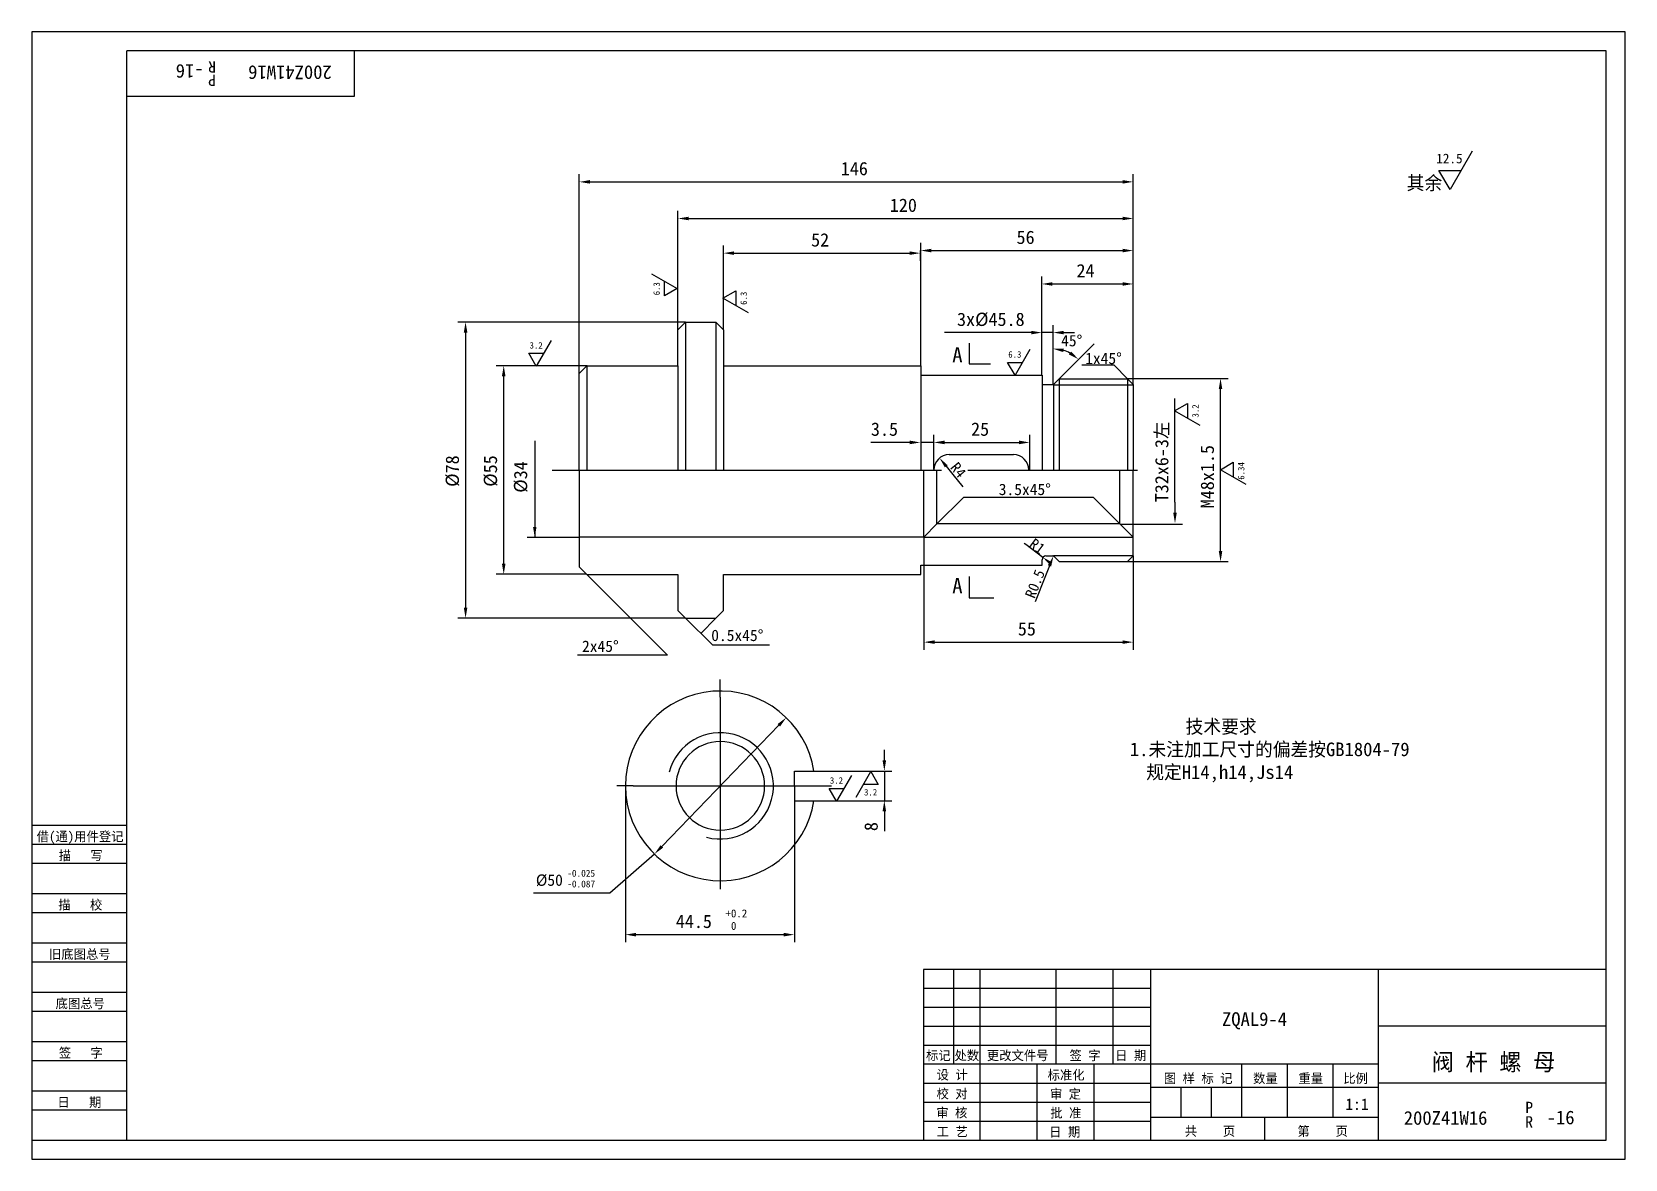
# Model space of a CAD drawing. Header units: metres. Extents: x 0 to 420, y 0 to 297.
import ezdxf

# ---------------------------------------------------------------- set-up
doc = ezdxf.new("R2010")
doc.units = ezdxf.units.M
for name, color, linetype in [('C', 6, 'Continuous'), ('D', 1, 'Continuous'), ('FL', 5, 'Continuous'), ('T', 7, 'Continuous'), ('TL', 4, 'Continuous')]:
    doc.layers.add(name, color=color, linetype=linetype)

# ---------------------------------------------------------------- blocks, each defined once
blk = doc.blocks.new('TUKUN3')
at = {"layer": 'FL'}
for p, q in [((420, 297), (0, 297)), ((0, 297), (0, 0)), ((420, 0), (420, 297)), ((0, 78), (25, 78)), ((0, 70), (25, 70)), ((0, 65), (25, 65)), ((0, 57), (25, 57)), ((0, 52), (25, 52)), ((243, 25), (243, 50)), ((250, 5), (250, 50)), ((270, 25), (270, 50)), ((285, 25), (285, 50)), ((0, 44), (25, 44)), ((235, 45), (295, 45)), ((0, 39), (25, 39)), ((235, 40), (295, 40)), ((235, 35), (295, 35)), ((0, 31), (25, 31)), ((235, 30), (295, 30)), ((0, 26), (25, 26)), ((280, 5), (280, 25)), ((0, 18), (25, 18)), ((235, 20), (295, 20)), ((0, 13), (25, 13)), ((235, 15), (295, 15)), ((235, 10), (295, 10)), ((0, 0), (420, 0))]:
    blk.add_line(p, q, dxfattribs=at)
at = {"layer": 'TL'}
for p, q in [((415, 292), (25, 292)), ((25, 5), (25, 292)), ((85, 292), (85, 280)), ((415, 5), (415, 292)), ((85, 280), (25, 280)), ((0, 88), (25, 88)), ((0, 83), (25, 83)), ((415, 50), (235, 50)), ((235, 50), (235, 5)), ((295, 5), (295, 50)), ((355, 5), (355, 50)), ((415, 35), (355, 35)), ((355, 25), (235, 25)), ((265, 5), (265, 25)), ((319, 11), (319, 25)), ((331, 11), (331, 25)), ((343, 11), (343, 25)), ((295, 19), (355, 19)), ((303, 11), (303, 19)), ((311, 11), (311, 19)), ((415, 20), (355, 20)), ((355, 11), (295, 11)), ((325, 5), (325, 11)), ((0, 5), (415, 5))]:
    blk.add_line(p, q, dxfattribs=at)
at = {"layer": 'T'}
for s, p in [('借(通)用件登记', (1.26, 83.76)), ('描   写', (7.09, 78.76)), ('描   校', (6.98, 65.76)), ('旧底图总号', (4.52, 52.76)), ('底图总号', (6.25, 39.76)), ('签   字', (7.1, 26.76)), ('标记', (235.71, 26.07)), ('处数', (243.22, 26.07)), ('更改文件号', (251.75, 26.07)), ('签 字', (273.53, 26.07)), ('日 期', (285.57, 26.07)), ('设 计', (238.5, 20.99)), ('标准化', (267.77, 20.93)), ('图 样 标 记', (298.4, 20.04)), ('数量', (321.92, 20.04)), ('重量', (333.88, 20.04)), ('比例', (345.7, 20.04)), ('校 对', (238.48, 15.99)), ('审 定', (268.39, 15.93)), ('日   期', (6.72, 13.76)), ('审 核', (238.41, 10.99)), ('批 准', (268.46, 10.93)), ('工 艺', (238.52, 5.99)), ('日 期', (268.18, 5.93)), ('共    页', (303.91, 6.13)), ('第    页', (333.62, 6.13))]:
    blk.add_text(s, height=2.5, dxfattribs=at).set_placement(p)

msp = doc.modelspace()

# ---------------------------------------------------------------- linework, layer by layer
at = {"layer": 'C'}
for p, q in [((137.19, 181.53), (239.78, 181.53)), ((246.74, 181.53), (291.45, 181.53)), ((181.48, 121.67), (181.48, 126.39)), ((181.48, 121.67), (181.48, 71.13)), ((181.48, 114.04), (181.48, 82.64)), ((158.55, 98.34), (154.17, 98.34)), ((158.55, 98.34), (210.75, 98.34)), ((165.78, 98.34), (197.18, 98.34))]:
    msp.add_line(p, q, dxfattribs=at)
at = {"layer": 'D'}
for p, q in [((379.71, 265.59), (373.86, 255.45)), ((370.93, 260.52), (376.78, 260.52)), ((373.86, 255.45), (370.93, 260.52)), ((144.31, 207.03), (144.31, 259.48)), ((147.11, 257.48), (287.53, 257.48)), ((290.33, 249.83), (290.33, 259.48)), ((170.31, 218.53), (170.31, 249.83)), ((173.11, 247.83), (287.53, 247.83)), ((290.33, 241.38), (290.33, 249.83)), ((182.31, 218.53), (182.31, 240.7)), ((234.31, 209.03), (234.31, 241.38)), ((290.33, 232.58), (290.33, 241.38)), ((185.11, 238.7), (231.37, 238.7)), ((234.17, 239.38), (234.17, 236.7)), ((237.11, 239.38), (287.53, 239.38)), ((163.38, 233.27), (170.14, 229.37)), ((166.76, 227.42), (166.76, 231.32)), ((266.23, 206.53), (266.23, 232.58)), ((290.33, 203.93), (290.33, 232.58)), ((170.14, 229.37), (166.76, 227.42)), ((182.17, 226.86), (185.55, 228.81)), ((188.93, 222.95), (182.17, 226.86)), ((185.55, 228.81), (185.55, 224.9)), ((269.03, 230.58), (287.53, 230.58)), ((172.34, 220.56), (112.33, 220.56)), ((266.23, 217.77), (266.23, 219.77)), ((269.21, 204.11), (269.21, 219.77)), ((114.33, 217.76), (114.33, 145.33)), ((136.88, 215.71), (132.98, 208.95)), ((260.63, 217.77), (240.54, 217.77)), ((263.43, 217.77), (260.63, 217.77)), ((269.21, 217.77), (266.23, 217.77)), ((272.01, 217.77), (274.81, 217.77)), ((277.89, 212.71), (280.01, 214.83)), ((131.03, 212.33), (134.93, 212.33)), ((132.98, 208.95), (131.03, 212.33)), ((263.08, 213.31), (259.18, 206.55)), ((270.81, 205.63), (277.89, 212.71)), ((146.37, 209.05), (122.38, 209.05)), ((124.38, 156.89), (124.38, 206.25)), ((257.22, 209.93), (261.13, 209.93)), ((259.18, 206.55), (257.22, 209.93)), ((285.28, 209.17), (276.79, 209.17)), ((288.81, 205.63), (285.28, 209.17)), ((269.34, 203.99), (290.1, 203.99)), ((288.77, 205.68), (315.35, 205.68)), ((313.35, 160.23), (313.35, 202.88)), ((301.25, 197.18), (304.63, 199.13)), ((301.34, 173.09), (301.34, 200.44)), ((304.63, 199.13), (304.63, 195.23)), ((308.01, 193.28), (301.25, 197.18)), ((301.34, 193.13), (301.34, 195.93)), ((132.57, 189.28), (132.57, 163.74)), ((237.79, 181.8), (237.79, 190.83)), ((237.79, 188.83), (237.79, 190.83)), ((263.04, 181.61), (263.04, 190.83)), ((228.62, 188.83), (221.19, 188.83)), ((231.42, 188.83), (228.62, 188.83)), ((237.79, 188.83), (234.22, 188.83)), ((240.59, 188.83), (260.24, 188.83)), ((241.04, 182.54), (242.79, 180.36)), ((313.33, 181.64), (316.71, 183.59)), ((320.09, 177.74), (313.33, 181.64)), ((316.71, 183.59), (316.71, 179.69)), ((242.79, 180.36), (245.41, 177.12)), ((238.6, 167.38), (245.67, 174.45)), ((245.67, 174.45), (279.74, 174.45)), ((286.81, 167.38), (279.74, 174.45)), ((301.34, 173.09), (301.34, 170.29)), ((235.1, 163.88), (290.36, 163.88)), ((235.17, 163.86), (235.17, 134.21)), ((286.87, 167.29), (303.34, 167.29)), ((144.27, 163.74), (130.57, 163.74)), ((262.04, 161.9), (261.61, 162.22)), ((266.51, 158.53), (262.04, 161.9)), ((268.26, 156.3), (267.22, 153.7)), ((268.75, 156.85), (267.31, 157.93)), ((269.34, 159.08), (290.1, 159.08)), ((288.81, 157.43), (315.35, 157.43)), ((290.31, 158.93), (290.31, 134.21)), ((146.14, 154.09), (122.38, 154.09)), ((146.31, 154.03), (167.53, 132.82)), ((267.22, 153.7), (264.47, 146.79)), ((172.31, 142.53), (112.33, 142.53)), ((172.31, 142.53), (179.39, 135.46)), ((180.31, 142.53), (176.31, 138.53)), ((179.39, 135.46), (194.43, 135.46)), ((237.97, 136.21), (287.51, 136.21)), ((167.53, 132.82), (143.8, 132.82)), ((196.9, 114.31), (166.05, 82.38)), ((224.72, 105.04), (224.72, 107.84)), ((206.17, 102.24), (226.72, 102.24)), ((216.04, 101.07), (212.14, 94.31)), ((217.25, 95.36), (221.16, 102.12)), ((221.16, 102.12), (223.11, 98.74)), ((224.72, 102.24), (224.72, 94.44)), ((156.48, 98.34), (156.48, 57.14)), ((210.19, 97.69), (214.09, 97.69)), ((212.14, 94.31), (210.19, 97.69)), ((223.11, 98.74), (219.2, 98.74)), ((201.01, 94.57), (201.01, 57.14)), ((206.17, 94.44), (226.72, 94.44)), ((224.72, 91.64), (224.72, 88.84)), ((224.72, 88.84), (224.72, 86.42)), ((164.11, 80.36), (152.39, 70.06)), ((152.39, 70.06), (132.25, 70.06)), ((159.28, 59.14), (198.21, 59.14))]:
    msp.add_line(p, q, dxfattribs=at)
msp.add_arc((269.21, 204.03), 9.47, 62, 73, dxfattribs=at)
for points in [[(147.11, 257.95), (147.11, 257.02), (144.31, 257.48)], [(287.53, 257.95), (287.53, 257.02), (290.33, 257.48)], [(173.11, 248.3), (173.11, 247.37), (170.31, 247.83)], [(287.53, 248.3), (287.53, 247.37), (290.33, 247.83)], [(237.11, 239.85), (237.11, 238.92), (234.31, 239.38)], [(287.53, 239.85), (287.53, 238.92), (290.33, 239.38)], [(185.11, 239.17), (185.11, 238.24), (182.31, 238.7)], [(231.37, 239.17), (231.37, 238.24), (234.17, 238.7)], [(269.03, 231.05), (269.03, 230.11), (266.23, 230.58)], [(287.53, 231.05), (287.53, 230.11), (290.33, 230.58)], [(113.86, 217.76), (114.8, 217.76), (114.33, 220.56)], [(263.43, 218.24), (263.43, 217.31), (266.23, 217.77)], [(272.01, 218.24), (272.01, 217.31), (269.21, 217.77)], [(271.91, 212.63), (272.05, 213.55), (269.21, 213.5)], [(273.94, 212.77), (273.38, 212.02), (275.91, 210.73)], [(123.91, 206.25), (124.85, 206.25), (124.38, 209.05)], [(312.88, 202.88), (313.81, 202.88), (313.35, 205.68)], [(231.42, 189.3), (231.42, 188.36), (234.22, 188.83)], [(240.59, 189.3), (240.59, 188.36), (237.79, 188.83)], [(260.24, 189.3), (260.24, 188.36), (263.04, 188.83)], [(240.67, 182.25), (241.4, 182.83), (239.28, 184.72)], [(300.87, 170.29), (301.8, 170.29), (301.34, 167.49)], [(133.02, 166.54), (132.57, 163.74), (132.12, 166.54)], [(312.88, 160.23), (313.81, 160.23), (313.35, 157.43)], [(123.91, 156.89), (124.85, 156.89), (124.38, 154.09)], [(268.47, 156.48), (269.03, 157.23), (266.51, 158.53)], [(268.69, 156.13), (267.82, 156.47), (269.29, 158.9)], [(113.86, 145.33), (114.8, 145.33), (114.33, 142.53)], [(237.97, 136.68), (237.97, 135.75), (235.17, 136.21)], [(287.51, 136.68), (287.51, 135.75), (290.31, 136.21)], [(197.24, 113.99), (196.57, 114.63), (198.85, 116.32)], [(224.25, 105.04), (225.18, 105.04), (224.72, 102.24)], [(224.25, 91.64), (225.18, 91.64), (224.72, 94.44)], [(166.39, 82.05), (165.72, 82.7), (164.11, 80.36)], [(159.28, 59.61), (159.28, 58.67), (156.48, 59.14)], [(198.21, 59.61), (198.21, 58.67), (201.01, 59.14)]]:
    msp.add_solid(points, dxfattribs=at)
at = {"layer": 'FL'}
msp.add_arc((181.48, 98.34), 14, 255, 165, dxfattribs=at)
at = {"layer": 'TL'}
for p, q in [((172.31, 220.53), (170.31, 218.53)), ((170.31, 209.03), (170.31, 218.53)), ((172.31, 220.53), (180.31, 220.53)), ((172.31, 220.53), (172.31, 181.49)), ((180.31, 220.53), (182.31, 218.53)), ((180.31, 220.53), (180.31, 181.49)), ((182.31, 218.53), (182.31, 209.03)), ((247.12, 214.96), (247.12, 209.53)), ((146.31, 209.03), (144.31, 207.03)), ((144.31, 181.53), (144.31, 207.03)), ((146.31, 209.03), (170.31, 209.03)), ((146.31, 209.03), (146.31, 181.49)), ((170.31, 209.03), (170.31, 181.49)), ((182.31, 209.03), (234.31, 209.03)), ((182.31, 209.03), (182.31, 181.49)), ((234.31, 209.03), (234.31, 206.53)), ((234.31, 206.53), (266.31, 206.53)), ((234.31, 206.53), (234.31, 181.49)), ((247.12, 209.53), (252.69, 209.53)), ((266.31, 206.53), (266.31, 204.13)), ((266.31, 204.13), (269.31, 204.13)), ((266.31, 204.13), (266.31, 181.55)), ((269.31, 204.13), (270.81, 205.63)), ((269.31, 204.13), (269.31, 181.55)), ((270.81, 205.63), (288.81, 205.63)), ((270.81, 205.63), (270.81, 181.55)), ((290.31, 204.13), (288.81, 205.63)), ((288.81, 205.63), (288.81, 181.55)), ((290.31, 204.13), (290.31, 181.53)), ((241.79, 185.61), (258.79, 185.61)), ((144.31, 181.53), (144.31, 163.9)), ((235.1, 163.88), (235.1, 181.54)), ((238.6, 167.38), (238.6, 181.54)), ((286.81, 167.38), (286.81, 181.54)), ((290.31, 163.88), (290.31, 181.54)), ((144.31, 163.9), (144.31, 156.03)), ((235.1, 163.88), (144.34, 163.88)), ((235.1, 163.88), (238.6, 167.38)), ((286.81, 167.38), (238.6, 167.38)), ((290.31, 163.88), (286.81, 167.38)), ((290.31, 158.93), (290.31, 163.88)), ((146.31, 154.03), (144.31, 156.03)), ((234.31, 156.53), (266.31, 156.53)), ((234.31, 154.03), (234.31, 156.53)), ((266.31, 156.53), (266.31, 157.93)), ((267.31, 158.93), (269.11, 158.93)), ((269.46, 158.79), (270.81, 157.43)), ((270.81, 157.43), (288.81, 157.43)), ((290.31, 158.93), (288.81, 157.43)), ((146.31, 154.03), (170.31, 154.03)), ((170.31, 154.03), (170.31, 144.53)), ((182.31, 154.03), (234.31, 154.03)), ((182.31, 144.53), (182.31, 154.03)), ((247.12, 153.54), (247.12, 147.91)), ((247.12, 147.91), (253.58, 147.91)), ((172.31, 142.53), (170.31, 144.53)), ((180.31, 142.53), (182.31, 144.53)), ((172.31, 142.53), (180.31, 142.53)), ((201.08, 102.24), (206.17, 102.24)), ((201.08, 98.24), (201.08, 102.24)), ((201.08, 98.44), (201.08, 94.44)), ((201.08, 94.44), (206.17, 94.44))]:
    msp.add_line(p, q, dxfattribs=at)
msp.add_lwpolyline([(193.15, 98.34, 1), (169.81, 98.34, 1), (193.15, 98.34, 1)], format="xyb", dxfattribs=at)
for centre, radius, start, end in [((241.79, 181.61), 4, 90, 180), ((258.79, 181.61), 4, 0, 90), ((267.31, 157.93), 1, 90, 180), ((269.11, 158.43), 0.5, 45, 90), ((181.48, 98.34), 25, 8.98, 351.02)]:
    msp.add_arc(centre, radius, start, end, dxfattribs=at)

# ---------------------------------------------------------------- block references
at = {"layer": 'D'}
msp.add_blockref('TUKUN3', (0, 0), dxfattribs=at)

# ---------------------------------------------------------------- texts
for s, height, rotation, p in [('-16', 3.6, 180, (45.27, 288.44)), ('R', 3, 180, (48.52, 289.26)), ('P', 3, 180, (48.52, 285.74)), ('200Z41W16', 3.6, 180, (79.06, 288.11)), ('6.3', 1.7, 90, (165.53, 227.59)), ('6.3', 1.7, 90, (188.48, 225.08)), ('3.2', 1.7, 90, (307.56, 195.4)), ('T32x6-3左', 3.5, 90, (299.59, 173.05)), ('%%C78', 3.5, 90, (112.58, 177.13)), ('%%C55', 3.5, 90, (122.63, 177.15)), ('M48x1.5', 3.5, 90, (311.6, 171.48)), ('%%c34', 3.5, 90, (130.57, 175.58)), ('R4', 2.8, 308.86, (241.94, 182.17)), ('6.34', 1.7, 90, (319.64, 179.01)), ('R1', 2.8, 323.12, (262.68, 161.54)), ('R0.5', 2.8, 68.3, (264.3, 147.52)), ('8', 3.5, 90, (222.97, 86.42))]:
    msp.add_text(s, height=height, rotation=rotation, dxfattribs=at).set_placement(p)
for s, height, p in [('12.5', 2.55, (370.21, 262.37)), ('146', 3.5, (213.24, 259.23)), ('其余', 3.6, (362.42, 255.4)), ('120', 3.5, (226.16, 249.58)), ('52', 3.5, (205.41, 240.45)), ('56', 3.5, (259.57, 241.13)), ('24', 3.5, (275.37, 232.33)), ('3x%%c45.8', 3.5, (243.88, 219.52)), ('3.2', 1.7, (131.2, 213.56)), ('45%%d', 3, (271.32, 214.15)), ('A', 4, (242.62, 209.91)), ('6.3', 1.7, (257.39, 211.16)), ('1x45%%d', 3, (277.66, 209.47)), ('3.5', 3.5, (221.19, 190.58)), ('25', 3.5, (247.58, 190.58)), ('3.5x45%%d', 3, (254.88, 174.96)), ('A', 4, (242.62, 149.07)), ('0.5x45%%d', 3, (179.09, 136.5)), ('55', 3.5, (259.91, 137.96)), ('2x45%%d', 3, (145.03, 133.63)), ('      技术要求', 3.6, (289.44, 112.17)), ('1.未注加工尺寸的偏差按GB1804-79', 3.6, (289.44, 106.17)), ('规定H14,h14,Js14', 3.6, (293.76, 100.17)), ('3.2', 1.7, (210.36, 98.92)), ('3.2', 1.7, (219.37, 95.81)), ('-0.025', 1.8, (141.13, 74.41)), ('%%c50', 3, (132.86, 72.01)), ('-0.087', 1.8, (141.13, 71.59)), ('44.5', 3.5, (169.75, 60.89)), ('+0.2', 2.1, (182.86, 63.69)), (' 0', 2.1, (182.86, 60.4)), ('ZQAL9-4', 3.6, (313.73, 35.09)), ('阀 杆 螺 母', 4.5, (369.01, 23.34)), ('1:1', 3, (346.25, 12.98)), ('200Z41W16', 3.6, (361.65, 9.05)), ('P', 3, (393.68, 12.11)), ('-16', 3.6, (399.32, 9.18)), ('R', 3, (393.68, 8.31))]:
    msp.add_text(s, height=height, dxfattribs=at).set_placement(p)

doc.saveas('drawing.dxf')
